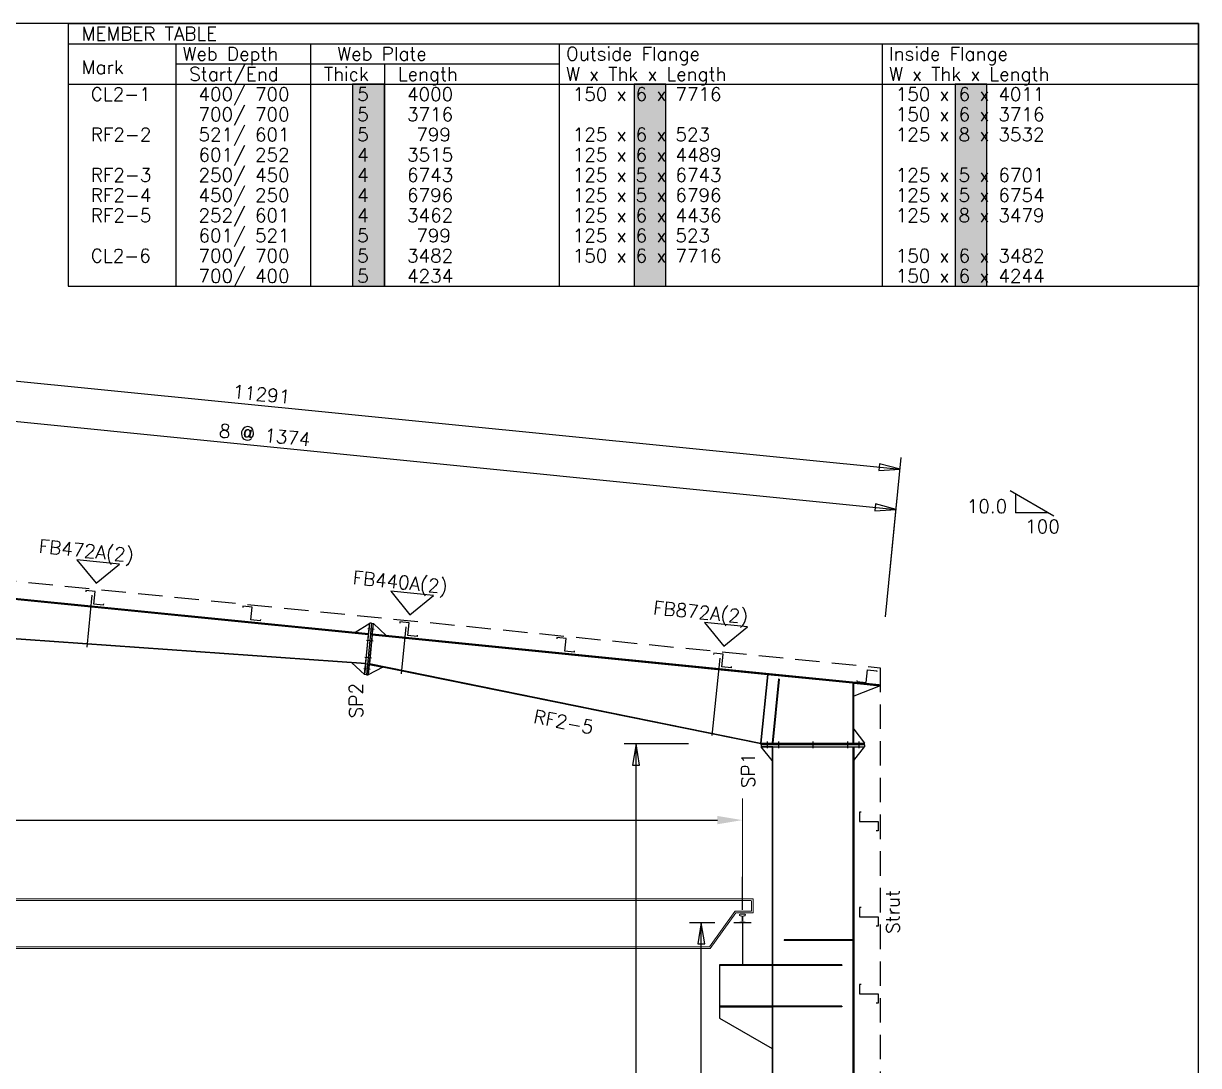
# Model space of a CAD drawing. Header units: millimetres. Extents: x 0 to 28190, y 0 to 19934.
# Drawn here: x 17956 to 28190, y 10862 to 19934 of the extents above; entities that cross this region are included whole.
import ezdxf

# ---------------------------------------------------------------- set-up
doc = ezdxf.new("R2010")
doc.units = ezdxf.units.MM
doc.header["$MEASUREMENT"] = 0
doc.linetypes.add('CONTIN', pattern=[0])
doc.linetypes.add('DASHED', pattern=[319.6, 213.1, -106.5])
doc.layers.get('0').update_dxf_attribs({"linetype": 'CONTIN'})
for name, color, linetype in [('1', 7, 'CONTIN'), ('10', 10, 'CONTIN'), ('11', 7, 'CONTIN'), ('12', 6, 'CONTIN'), ('14', 7, 'CONTIN'), ('2', 6, 'CONTIN'), ('22', 7, 'CONTIN'), ('26', 7, 'CONTIN'), ('3', 7, 'CONTIN'), ('5', 5, 'DASHED')]:
    doc.layers.add(name, color=color, linetype=linetype)
doc.layers.add('COLUMN', color=5, linetype='CONTINUOUS', lineweight=70)
doc.styles.add('SIMPLEX', font='SIMPLEX')

# ---------------------------------------------------------------- blocks, each defined once
blk = doc.blocks.new('RF2TBL')
for p, q in [((-9845.2021, 0), (-9845.2021, -2285.4934)), ((-9845.2021, 0), (0, 0)), ((0, 0), (0, -2285.4934)), ((-9845.2021, -175.80717), (0, -175.80717)), ((-9845.2021, -175.80717), (-9845.2021, -2285.4934)), ((-9845.2021, -175.80717), (-9845.2021, -2285.4934)), ((-9845.2021, -175.80717), (-9845.2021, -2285.4934)), ((-8907.5635, -175.80717), (-8907.5635, -2285.4934)), ((-7735.5161, -175.80717), (-7735.5161, -2285.4934)), ((-5567.2275, -175.80717), (-5567.2275, -2285.4934)), ((-2754.3127, -175.80717), (-2754.3127, -2285.4934)), ((-8907.5635, -351.61435), (-5567.2275, -351.61435)), ((-7090.8896, -351.61435), (-7090.8896, -2285.4934)), ((-9845.2021, -527.42151), (0, -527.42151)), ((-9845.2021, -2285.4934), (0, -2285.4934)), ((-9845.2021, -2285.4934), (0, -2285.4934))]:
    blk.add_line(p, q)
at = {"layer": '14', "style": 'SIMPLEX'}
for s, p in [('MEMBER TABLE', (-9727.9971, -146.50598)), ('Outside Flange', (-5508.6255, -322.31314)), ('Inside Flange', (-2695.7102, -322.31314)), ('Web Depth', (-8848.9609, -322.31314)), ('Web Plate', (-7501.1064, -322.31314)), ('Mark', (-9727.9971, -439.51797)), ('Start/End', (-8790.3594, -498.12033)), ('Thick', (-7618.311, -498.12033)), ('Length', (-6973.6846, -498.12033)), ('W x Thk x Length', (-5508.6255, -498.12033)), ('W x Thk x Length', (-2695.7102, -498.12033))]:
    blk.add_text(s, height=117.204788, dxfattribs=at).set_placement(p)
at = {"layer": '26', "style": 'SIMPLEX'}
for s, p in [(' CL2-1', (-9727.9971, -673.92749)), (' 400/ 700', (-8790.3584, -673.92749)), ('    5', (-7676.9136, -673.92749)), (' 4000', (-6973.6846, -673.92749)), ('150 x 6 x 7716', (-5450.0225, -673.92749)), ('150 x 6 x 4011', (-2637.1079, -673.92749)), (' 700/ 700', (-8790.3584, -849.73474)), ('    5', (-7676.9136, -849.73474)), (' 3716', (-6973.6846, -849.73474)), ('150 x 6 x 3716', (-2637.1079, -849.73474)), (' RF2-2', (-9727.9971, -1025.5419)), (' 521/ 601', (-8790.3584, -1025.5419)), ('    5', (-7676.9136, -1025.5419)), ('  799', (-6973.6846, -1025.5419)), ('125 x 6 x 523', (-5450.0225, -1025.5419)), ('125 x 8 x 3532', (-2637.1079, -1025.5419)), (' 601/ 252', (-8790.3584, -1201.349)), ('    4', (-7676.9136, -1201.349)), (' 3515', (-6973.6846, -1201.349)), ('125 x 6 x 4489', (-5450.0225, -1201.349)), (' RF2-3', (-9727.9971, -1377.1563)), (' 250/ 450', (-8790.3584, -1377.1563)), ('    4', (-7676.9136, -1377.1563)), (' 6743', (-6973.6846, -1377.1563)), ('125 x 5 x 6743', (-5450.0225, -1377.1563)), ('125 x 5 x 6701', (-2637.1079, -1377.1563)), (' 450/ 250', (-8790.3584, -1552.9634)), (' RF2-4', (-9727.9971, -1552.9634)), ('    4', (-7676.9136, -1552.9634)), (' 6796', (-6973.6846, -1552.9634)), ('125 x 5 x 6796', (-5450.0225, -1552.9634)), ('125 x 5 x 6754', (-2637.1079, -1552.9634)), (' RF2-5', (-9727.9971, -1728.7706)), (' 252/ 601', (-8790.3584, -1728.7706)), ('    4', (-7676.9136, -1728.7706)), (' 3462', (-6973.6846, -1728.7706)), ('125 x 6 x 4436', (-5450.0225, -1728.7706)), ('125 x 8 x 3479', (-2637.1079, -1728.7706)), (' 601/ 521', (-8790.3584, -1904.5778)), ('    5', (-7676.9136, -1904.5778)), ('  799', (-6973.6846, -1904.5778)), ('125 x 6 x 523', (-5450.0225, -1904.5778)), (' 700/ 700', (-8790.3584, -2080.385)), (' CL2-6', (-9727.9971, -2080.385)), ('    5', (-7676.9136, -2080.385)), (' 3482', (-6973.6846, -2080.385)), ('150 x 6 x 7716', (-5450.0225, -2080.385)), ('150 x 6 x 3482', (-2637.1079, -2080.385)), (' 700/ 400', (-8790.3584, -2256.1921)), ('    5', (-7676.9136, -2256.1921)), (' 4234', (-6973.6846, -2256.1921)), ('150 x 6 x 4244', (-2637.1079, -2256.1921))]:
    blk.add_text(s, height=117.204788, dxfattribs=at).set_placement(p)
blk = doc.blocks.new('WSECTN')
for p, q in [((-76.2, 25.4), (76.2, 25.4)), ((0, 0), (0, 25.4)), ((-76.2, 0), (76.2, 0))]:
    blk.add_line(p, q)
blk = doc.blocks.new('ARROWF')
for p, q in [((0, 0), (-183, 30)), ((-183, 30), (-183, -30)), ((-183, -30), (0, 0))]:
    blk.add_line(p, q)
blk = doc.blocks.new('ZCOL')
for p, q in [((10.2, 0), (0, 0)), ((0, 0), (0, -25.4)), ((10.2, -2.5), (10.2, 0)), ((-10.2, -25.4), (-10.2, -22.9)), ((0, -25.4), (-10.2, -25.4))]:
    blk.add_line(p, q)
blk = doc.blocks.new('MARKER')
for p, q in [((187.527664, 187.527664), (-187.52766, 187.527664)), ((-187.52766, 187.527664), (0, 0)), ((0, 0), (187.527664, 187.527664))]:
    blk.add_line(p, q)
blk = doc.blocks.new('RAIL')
at = {"layer": 'COLUMN', "lineweight": 0}
for p, q in [((37, 0), (-37, 0)), ((-27, 103), (27, 103)), ((-15, 83), (-27, 83)), ((-27, 8), (-15, 8)), ((-5, 18), (-5, 73)), ((5, 73), (5, 18)), ((27, 83), (15, 83)), ((15, 8), (27, 8))]:
    blk.add_line(p, q, dxfattribs=at)
for centre, start, end in [((-27, 93), 90, 180), ((-27, 93), 180, 270), ((-27, -2), 90, 169.2104), ((-15, 73), 0, 90), ((-15, 18), 270, 0), ((15, 73), 90, 180), ((15, 18), 180, 270), ((27, 93), 0, 90), ((27, 93), 270, 0), ((27, -2), 10.7896, 90)]:
    blk.add_arc(centre, 10, start, end, dxfattribs=at)
blk = doc.blocks.new('A$C5D5B3472')
at = {"lineweight": 0}
for p, q in [((-3050, 0), (-24040, 0)), ((-24040, 0), (-24040, -127)), ((-24025, -20), (-24025, -107)), ((-3070, -15), (-24020, -15)), ((-24040, -127), (-23882, -127)), ((-24020, -112), (-23877, -112)), ((-23882, -127), (-23651, -449)), ((-23873, -115), (-23645, -432)), ((-3439, -449), (-23651, -449)), ((-3449, -434), (-23641, -434))]:
    blk.add_line(p, q, dxfattribs=at)
for centre, start, end in [((-24020, -20), 90, 180), ((-24020, -107), 180, 270), ((-23877, -117), 35.6722, 90), ((-23641, -429), 215.6722, 270)]:
    blk.add_arc(centre, 5, start, end, dxfattribs=at)

msp = doc.modelspace()

# ---------------------------------------------------------------- hatches: boundary and pattern name
at = {"linetype": 'Continuous'}
h = msp.add_hatch(color=256, dxfattribs=at)
h.dxf.hatch_style = 1
h.paths.add_polyline_path([(23550, 19406.6), (23273.4, 19406.6), (23273.4, 17648.5), (23550, 17648.5)])
h.paths.add_polyline_path([(26347.1, 19406.6), (26070.6, 19406.6), (26070.6, 17648.5), (26347.1, 17648.5)])
h.paths.add_polyline_path([(21098.7, 19406.6), (20822.1, 19406.6), (20822.1, 17648.5), (21098.7, 17648.5)])

# ---------------------------------------------------------------- linework, layer by layer
at = {"color": 6, "lineweight": 13}
msp.add_line((24217.7, 12273.9), (24217.7, 13186.1), dxfattribs=at)
at = {"color": 6}
msp.add_line((4366.4, 12998.6), (23998.9, 12998.6), dxfattribs=at)
at = {"linetype": 'Continuous'}
for points in [[(21098.7, 19406.6), (20822.1, 19406.6), (20822.1, 17648.5), (21098.7, 17648.5)], [(23550, 19406.6), (23273.4, 19406.6), (23273.4, 17648.5), (23550, 17648.5)], [(26347.1, 19406.6), (26070.6, 19406.6), (26070.6, 17648.5), (26347.1, 17648.5)]]:
    msp.add_lwpolyline(points, close=True, dxfattribs=at)
at = {"color": 6, "linetype": 'Continuous'}
msp.add_solid([(23998.9, 12962.1), (23998.9, 13035), (24217.7, 12998.6)], dxfattribs=at)
at = {"layer": '1'}
for p, q in [((14198.7, 15290.8), (20961.3, 14614.5)), ((14198.7, 15290.8), (20961.3, 14614.5)), ((20961.8, 14619.5), (14199.2, 15295.7)), ((18551.3, 14955.6), (18506.1, 14503.9)), ((14198.7, 14838.5), (20936.3, 14365.3)), ((20935.9, 14360.3), (14198.7, 14833.5)), ((14199, 14838.5), (20936.2, 14365.3)), ((20842.4, 14631.4), (20971.2, 14714)), ((20926.4, 14266.2), (20971.2, 14714)), ((20987.1, 14712.4), (20942.4, 14264.6)), ((20987.1, 14712.4), (20942.4, 14264.6)), ((20953.6, 14665.5), (21010.7, 14659.8)), ((20953.6, 14665.5), (21010.7, 14659.8)), ((20958.3, 14263), (21003.1, 14710.8)), ((20961.8, 14619.5), (20971.2, 14714)), ((20987.1, 14712.4), (20971.2, 14714)), ((20971.2, 14714), (20971.2, 14714)), ((20987.1, 14712.4), (21003.1, 14710.8)), ((20993.7, 14617.3), (21003.1, 14710.8)), ((21113.1, 14605.3), (21003.1, 14710.8)), ((21003.1, 14710.8), (21003.1, 14710.8)), ((21285.4, 14682.1), (21244.6, 14273.5)), ((20961.8, 14619.5), (20842.4, 14631.4)), ((20936.3, 14365.3), (20961.3, 14614.5)), ((20943.7, 14566), (21000.8, 14560.3)), ((20943.7, 14566), (21000.8, 14560.3)), ((20961.3, 14614.5), (20961.8, 14619.5)), ((20993.1, 14611.3), (20968.1, 14360.9)), ((20993.1, 14611.3), (20993.7, 14617.3)), ((20993.1, 14611.3), (24438.4, 14266.8)), ((20993.1, 14611.3), (25407.1, 14169.9)), ((25407.7, 14175.9), (20993.7, 14617.3)), ((20993.7, 14617.3), (21113.1, 14605.3)), ((20935.9, 14360.3), (20816.1, 14368.7)), ((20816.1, 14368.7), (20926.4, 14266.2)), ((20935.9, 14360.3), (20926.4, 14266.2)), ((20928.7, 14416.8), (20985.8, 14411)), ((20928.7, 14416.8), (20985.8, 14411)), ((20936.2, 14365.3), (20935.9, 14360.3)), ((20936.3, 14365.3), (20936.3, 14365.3)), ((20967.3, 14352.9), (20958.3, 14263)), ((21085.5, 14329), (20958.3, 14263)), ((20968.9, 14360.8), (20967.3, 14352.9)), ((24377.1, 13661.4), (20967.3, 14352.9)), ((20967.3, 14352.9), (21085.5, 14329)), ((20968.1, 14360.9), (24378.7, 13669.3)), ((20968.9, 14360.8), (24378.7, 13669.3)), ((24019.6, 14408.7), (23952.2, 13735.2)), ((20918.8, 14317.2), (20975.9, 14311.5)), ((20918.8, 14317.2), (20975.9, 14311.5)), ((20942.4, 14264.6), (20926.4, 14266.2)), ((20926.4, 14266.2), (20926.4, 14266.2)), ((20942.4, 14264.6), (20958.3, 14263)), ((20958.3, 14263), (20958.3, 14263)), ((24378.7, 13669.3), (24438.4, 14266.8)), ((24438.4, 14266.8), (24378.7, 13669.3)), ((24438.4, 14266.8), (25181.7, 14192.5)), ((24531.4, 14226.8), (24475.7, 13669.6)), ((24531.4, 14226.8), (24475.7, 13669.6)), ((24531.4, 14226.8), (24475.7, 13669.6)), ((24531.4, 14226.8), (24475.7, 13669.6)), ((24531.4, 14226.8), (24475.7, 13669.6)), ((24537.4, 14226.2), (24481.7, 13669)), ((24537.4, 14226.2), (24481.7, 13669)), ((24537.4, 14226.2), (24481.7, 13669)), ((24537.4, 14226.2), (24481.7, 13669)), ((24537.4, 14226.2), (24481.7, 13669)), ((24537.4, 14226.2), (24531.4, 14226.8)), ((24537.4, 14226.2), (24531.4, 14226.8)), ((24537.4, 14226.2), (24531.4, 14226.8)), ((24537.4, 14226.2), (24531.4, 14226.8)), ((24537.4, 14226.2), (24531.4, 14226.8)), ((25181.7, 13669.3), (25181.7, 14192.5)), ((25181.7, 14191.9), (25181.7, 13669.3)), ((25181.7, 14191.9), (25187.7, 14191.9)), ((25187.7, 13669.3), (25187.7, 14191.9)), ((25187.7, 14191.9), (25417.7, 14168.9)), ((25417.7, 14168.9), (25187.7, 14076.9)), ((25407.1, 14169.9), (25407.7, 14175.9)), ((25187.7, 13669.3), (25187.7, 13789.3)), ((25187.7, 13789.3), (25281.7, 13669.3)), ((24378.7, 13669.3), (24377.1, 13661.4)), ((24378.7, 13669.3), (24378.7, 13669.3)), ((24378.7, 13669.3), (24378.7, 13669.3)), ((24378.7, 13669.3), (25181.7, 13669.3)), ((24381.7, 13653.3), (24381.7, 13669.3)), ((24381.7, 13669.3), (25281.7, 13669.3)), ((25281.7, 13653.3), (24381.7, 13653.3)), ((25281.7, 13653.3), (24381.7, 13653.3)), ((24381.7, 13653.3), (24381.7, 13637.3)), ((24381.7, 13637.3), (25281.7, 13637.3)), ((24475.7, 13517.3), (24381.7, 13637.3)), ((24381.7, 13637.3), (24381.7, 13637.3)), ((24475.7, 13637.3), (24381.7, 13637.3)), ((24431.7, 13682), (24431.7, 13624.6)), ((24431.7, 13682), (24431.7, 13624.6)), ((24481.7, 13669), (24475.7, 13669.6)), ((24481.7, 13669), (24475.7, 13669.6)), ((24481.7, 13669), (24475.7, 13669.6)), ((24481.7, 13669), (24475.7, 13669.6)), ((24481.7, 13669), (24475.7, 13669.6)), ((24481.7, 13637.3), (24475.7, 13637.3)), ((24475.7, 13637.3), (24475.7, 10155.6)), ((24475.7, 13637.3), (24475.7, 13517.3)), ((24481.7, 10155.6), (24481.7, 13637.3)), ((24481.7, 13637.3), (24481.7, 13637.3)), ((24481.7, 13637.3), (25181.7, 13637.3)), ((24481.7, 10155.6), (24481.7, 13637.3)), ((24531.7, 13682), (24531.7, 13624.6)), ((24531.7, 13682), (24531.7, 13624.6)), ((24831.7, 13682), (24831.7, 13624.6)), ((24831.7, 13682), (24831.7, 13624.6)), ((25131.7, 13682), (25131.7, 13624.6)), ((25131.7, 13682), (25131.7, 13624.6)), ((25181.7, 13669.3), (25187.7, 13669.3)), ((25181.7, 10155.6), (25181.7, 13637.3)), ((25181.7, 5921.6), (25181.7, 13637.3)), ((25181.7, 13637.3), (25187.7, 13637.3)), ((25187.7, 13669.3), (25281.7, 13669.3)), ((25187.7, 13637.3), (25187.7, 5921.6)), ((25187.7, 13637.3), (25187.7, 13517.3)), ((25187.7, 13517.3), (25281.7, 13637.3)), ((25187.7, 13637.3), (25281.7, 13637.3)), ((25231.7, 13682), (25231.7, 13624.6)), ((25231.7, 13682), (25231.7, 13624.6)), ((25281.7, 13653.3), (25281.7, 13669.3)), ((25281.7, 13669.3), (25281.7, 13669.3)), ((25281.7, 13653.3), (25281.7, 13637.3)), ((25281.7, 13637.3), (25281.7, 13637.3)), ((25181.7, 11955.6), (24581.7, 11955.6)), ((24581.7, 11955.6), (24581.7, 11949.6)), ((25181.7, 11955.6), (24581.7, 11955.6)), ((24581.7, 11955.6), (24581.7, 11949.6)), ((25181.7, 11955.6), (24581.7, 11955.6)), ((24581.7, 11955.6), (24581.7, 11949.6)), ((25181.7, 11955.6), (24581.7, 11955.6)), ((24581.7, 11955.6), (24581.7, 11949.6)), ((25181.7, 11955.6), (24581.7, 11955.6)), ((24581.7, 11955.6), (24581.7, 11949.6)), ((25181.7, 11949.6), (24581.7, 11949.6)), ((25181.7, 11949.6), (24581.7, 11949.6)), ((25181.7, 11949.6), (24581.7, 11949.6)), ((25181.7, 11949.6), (24581.7, 11949.6)), ((25181.7, 11949.6), (24581.7, 11949.6)), ((25181.7, 11955.6), (25181.7, 11949.6)), ((25181.7, 11955.6), (25181.7, 11949.6)), ((25181.7, 11955.6), (25181.7, 11949.6)), ((25181.7, 11955.6), (25181.7, 11949.6)), ((25181.7, 11955.6), (25181.7, 11949.6)), ((24475.7, 11739.6), (24017.7, 11739.6)), ((24017.7, 11739.6), (24017.7, 11373.6)), ((24475.7, 11739.6), (24017.7, 11739.6)), ((24017.7, 11739.6), (24017.7, 11373.6)), ((24475.7, 11739.6), (24017.7, 11739.6)), ((24017.7, 11739.6), (24017.7, 11373.6)), ((24475.7, 11739.6), (24017.7, 11739.6)), ((24017.7, 11739.6), (24017.7, 11373.6)), ((24475.7, 11739.6), (24017.7, 11739.6)), ((24017.7, 11739.6), (24017.7, 11373.6)), ((24475.7, 11731.6), (24017.7, 11731.6)), ((24475.7, 11731.6), (24017.7, 11731.6)), ((24475.7, 11731.6), (24017.7, 11731.6)), ((24475.7, 11731.6), (24017.7, 11731.6)), ((24475.7, 11731.6), (24017.7, 11731.6)), ((25081.7, 11739.6), (24481.7, 11739.6)), ((24481.7, 11739.6), (24481.7, 11733.6)), ((25081.7, 11739.6), (24481.7, 11739.6)), ((24481.7, 11739.6), (24481.7, 11733.6)), ((25081.7, 11739.6), (24481.7, 11739.6)), ((24481.7, 11739.6), (24481.7, 11733.6)), ((25081.7, 11739.6), (24481.7, 11739.6)), ((24481.7, 11739.6), (24481.7, 11733.6)), ((25081.7, 11739.6), (24481.7, 11739.6)), ((24481.7, 11739.6), (24481.7, 11733.6)), ((25081.7, 11733.6), (24481.7, 11733.6)), ((25081.7, 11733.6), (24481.7, 11733.6)), ((25081.7, 11733.6), (24481.7, 11733.6)), ((25081.7, 11733.6), (24481.7, 11733.6)), ((25081.7, 11733.6), (24481.7, 11733.6)), ((25081.7, 11739.6), (25081.7, 11733.6)), ((25081.7, 11739.6), (25081.7, 11733.6)), ((25081.7, 11739.6), (25081.7, 11733.6)), ((25081.7, 11739.6), (25081.7, 11733.6)), ((25081.7, 11739.6), (25081.7, 11733.6)), ((24017.7, 11381.6), (24475.7, 11381.6)), ((24017.7, 11381.6), (24475.7, 11381.6)), ((24017.7, 11381.6), (24475.7, 11381.6)), ((24017.7, 11381.6), (24475.7, 11381.6)), ((24017.7, 11381.6), (24475.7, 11381.6)), ((24017.7, 11373.6), (24475.7, 11373.6)), ((24017.7, 11373.6), (24017.7, 11273.6)), ((24017.7, 11373.6), (24475.7, 11373.6)), ((24017.7, 11373.6), (24475.7, 11373.6)), ((24017.7, 11373.6), (24475.7, 11373.6)), ((24017.7, 11373.6), (24475.7, 11373.6)), ((25081.7, 11379.6), (24481.7, 11379.6)), ((24481.7, 11379.6), (24481.7, 11373.6)), ((25081.7, 11379.6), (24481.7, 11379.6)), ((24481.7, 11379.6), (24481.7, 11373.6)), ((25081.7, 11379.6), (24481.7, 11379.6)), ((24481.7, 11379.6), (24481.7, 11373.6)), ((25081.7, 11379.6), (24481.7, 11379.6)), ((24481.7, 11379.6), (24481.7, 11373.6)), ((25081.7, 11379.6), (24481.7, 11379.6)), ((24481.7, 11379.6), (24481.7, 11373.6)), ((25081.7, 11373.6), (24481.7, 11373.6)), ((25081.7, 11373.6), (24481.7, 11373.6)), ((25081.7, 11373.6), (24481.7, 11373.6)), ((25081.7, 11373.6), (24481.7, 11373.6)), ((25081.7, 11373.6), (24481.7, 11373.6)), ((25081.7, 11379.6), (25081.7, 11373.6)), ((25081.7, 11379.6), (25081.7, 11373.6)), ((25081.7, 11379.6), (25081.7, 11373.6)), ((25081.7, 11379.6), (25081.7, 11373.6)), ((25081.7, 11379.6), (25081.7, 11373.6)), ((24017.7, 11273.6), (24475.7, 11009.2))]:
    msp.add_line(p, q, dxfattribs=at)
at = {"layer": '12'}
for p, q in [((25462.1, 14769.8), (25565.6, 15804.5)), ((23746.6, 13661.4), (23188.2, 13661.4)), ((23976, 12105.6), (23756.5, 12105.6))]:
    msp.add_line(p, q, dxfattribs=at)
at = {"layer": '2'}
for p, q in [((14355.4, 17176.1), (25590.4, 16052.6)), ((14320.4, 16826.2), (25555.4, 15702.7)), ((25497.1, 15119.6), (25600.6, 16154.4)), ((23290.5, 5905.6), (23290.5, 13661.4)), ((24217.7, 12218.1), (24217.7, 12503.7)), ((24217.7, 12218.1), (24217.7, 12503.7)), ((23858.8, 5905.6), (23858.8, 12105.6))]:
    msp.add_line(p, q, dxfattribs=at)
at = {"layer": '22'}
for p, q in [((28189.6, 19934), (0, 19934)), ((28189.6, 0), (28189.6, 19934))]:
    msp.add_line(p, q, dxfattribs=at)
at = {"layer": '3'}
for p, q in [((26929.6, 15644.3), (26548, 15864.7)), ((26596.7, 15836.5), (26596.7, 15672.5)), ((26880.9, 15672.5), (26596.7, 15672.5))]:
    msp.add_line(p, q, dxfattribs=at)
at = {"layer": '5'}
for p, q in [((14182.7, 15449.1), (25417.7, 14325.6)), ((25417.7, 14325.6), (25417.7, 8405.6))]:
    msp.add_line(p, q, dxfattribs=at)

# ---------------------------------------------------------------- block references
msp.add_blockref('RF2TBL', (28189.6, 19934))
at = {"lineweight": 0, "xscale": -0.9635180755635211, "yscale": 0.9635180755635211, "zscale": 0.9635180755635211}
msp.add_blockref('A$C5D5B3472', (1148.1, 12312.9), dxfattribs=at)
at = {"color": 3, "linetype": 'ByBlock', "lineweight": 0, "ltscale": 5, "extrusion": (0, 0, -1), "xscale": 0.7260635097377011, "yscale": 0.7260635097377011, "zscale": -0.7260635097377012}
msp.add_blockref('RAIL', (-24217.7, 12105.6), dxfattribs=at)
at = {"layer": '1', "yscale": 14.40944769999999, "zscale": 14.40944769999999, "rotation": 180}
msp.add_blockref('WSECTN', (24217.7, 12105.6), dxfattribs=at)
at = {"layer": '10'}
for p, xscale, yscale, zscale, rotation in [((18569.3, 14878.9), 7.999999999999999, -4.4055119, -4.4055119, 354.2894053000002), ((19936.4, 14742.2), 7.999999999999999, -4.4055119, -4.4055119, 354.2894053000002), ((21303.5, 14605.5), 7.999999999999999, -4.4055119, -4.4055119, 354.2894053000002), ((22670.6, 14468.7), 7.999999999999999, -4.4055119, -4.4055119, 354.2894053000002), ((24037.6, 14332), 7.999999999999999, -4.4055119, -4.4055119, 354.2894053000002), ((25294.8, 14196.1), -7.999999999999999, -4.4055009, -4.4055009, 354.2894053000002), ((25236.7, 12985.6), -7.999999999999999, -6.374015799999997, -6.374015799999997, 270.000015), ((25236.7, 12155.6), -7.999999999999999, -6.374015799999997, -6.374015799999997, 270.000015), ((25236.7, 11485.6), -7.999999999999999, -6.374015799999997, -6.374015799999997, 270.000015)]:
    msp.add_blockref('ZCOL', p, dxfattribs=dict(at, xscale=xscale, yscale=yscale, zscale=zscale, rotation=rotation))
at = {"layer": '2'}
for p, rotation in [((25590.4, 16052.6), 354.2894053000002), ((25555.4, 15702.7), 354.2894053000002), ((23290.5, 13661.4), 90), ((23858.8, 12105.6), 89.99998470000001)]:
    msp.add_blockref('ARROWF', p, dxfattribs=dict(at, rotation=rotation))
at = {"layer": '3', "rotation": 354.2894053000002}
for p in [(18587.4, 15060.1), (21321.6, 14786.6), (24055.8, 14513.2)]:
    msp.add_blockref('MARKER', p, dxfattribs=at)

# ---------------------------------------------------------------- texts
at = {"layer": '11', "style": 'SIMPLEX'}
for s, p in [('11291', (19772.7, 16673.6)), ('8 @ 1374', (19653.5, 16332.2))]:
    msp.add_text(s, height=117.2, rotation=354.28941, dxfattribs=at).set_placement(p)
at = {"layer": '3', "style": 'SIMPLEX'}
for s, p in [('  10.0', (26010.7, 15672.5)), ('100', (26680.2, 15496.6))]:
    msp.add_text(s, height=117.2, dxfattribs=at).set_placement(p)
for s, rotation, p in [('FB472A(2)', 354.28941, (18084.1, 15327.1)), ('FB440A(2)', 354.28941, (20818.2, 15053.7)), ('FB872A(2)', 354.28941, (23435.8, 14792)), ('SP2', 90, (20910.3, 13885.8)), (' RF2-5', 348.75621, (22310.3, 13863.4)), ('SP1', 90, (24325, 13278.8)), ('Strut', 90.00002, (25586, 12009.1))]:
    msp.add_text(s, height=117.2, rotation=rotation, dxfattribs=at).set_placement(p)

doc.saveas('drawing.dxf')
